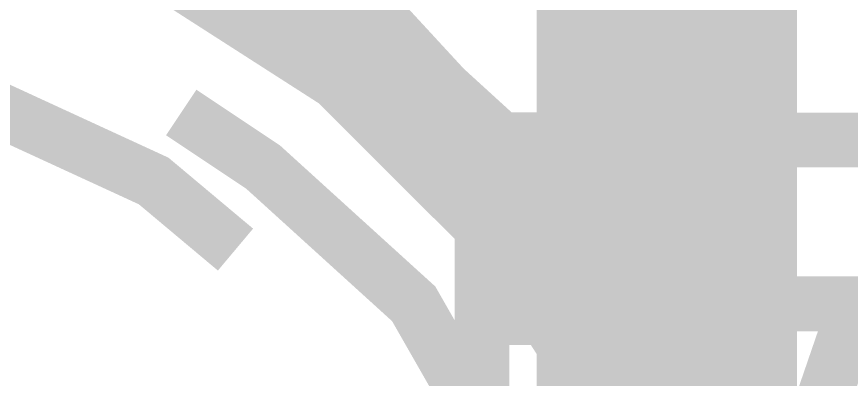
# Model space of a CAD drawing. Extents: x 0.1 to 11.6, y 0.3 to 16.2.
# Drawn here: x 8.1733 to 8.275, y 7.7908 to 7.835 of the extents above; entities that cross this region are included whole.
import ezdxf

# ---------------------------------------------------------------- set-up
doc = ezdxf.new("R2010")
doc.units = 0
doc.header["$MEASUREMENT"] = 0

msp = doc.modelspace()

# ---------------------------------------------------------------- linework, layer by layer
at = {"color": 0}
for points, const_width in [([(8.24164, 7.80664), (8.24164, 8.79167)], 0.01), ([(8.25, 7.79665), (8.25, 7.93832)], 0.01), ([(8.25836, 7.77333), (8.25836, 7.93001)], 0.01), ([(8.26335, 7.75331), (8.26335, 7.93001)], 0.01), ([(8.23167, 7.81836), (8.21164, 7.83664), (8.18832, 7.84999), (8.16168, 7.85835), (8.13499, 7.86165)], 0.01), ([(8.13499, 7.60167), (8.16499, 7.60499), (8.19168, 7.61501), (8.21669, 7.62999), (8.23665, 7.65001), (8.25331, 7.67503), (8.26167, 7.70167), (8.26497, 7.73167), (8.26167, 7.75999), (8.25331, 7.78836), (8.23665, 7.81168), (8.21669, 7.83333), (8.19168, 7.84831), (8.16499, 7.85835), (8.13499, 7.86165)], 0.01), ([(8.13499, 7.60667), (8.16336, 7.61003), (8.19, 7.61833), (8.21332, 7.63336), (8.23335, 7.65332), (8.24832, 7.67665), (8.25667, 7.70335), (8.25999, 7.73167), (8.25667, 7.75836), (8.24832, 7.785), (8.23335, 7.80832), (8.21332, 7.82835), (8.19, 7.84332), (8.16336, 7.85335), (8.13499, 7.85667)], 0.01), ([(8.19997, 7.80664), (8.19, 7.815), (8.16835, 7.82497), (8.155, 7.82835)], 0.00667), ([(8.22835, 7.78836), (8.22168, 7.80003), (8.20335, 7.81668), (8.19336, 7.82335)], 0.00667), ([(8.25, 7.81999), (8.25836, 7.81999)], 0.01), ([(8.23167, 7.81836), (8.23335, 7.81836)], 0.01), ([(8.23167, 7.81836), (8.23335, 7.81836), (8.23335, 7.81668), (8.23503, 7.81668), (8.23503, 7.815), (8.23665, 7.81332), (8.23665, 7.81168), (8.23833, 7.81168), (8.23833, 7.81), (8.24001, 7.81), (8.24001, 7.80832), (8.24164, 7.80832), (8.24164, 7.80664)], 0.01), ([(8.23335, 7.81999), (8.23335, 7.81668)], 0.00667), ([(8.23335, 7.81999), (8.23665, 7.81999)], 0.00667), ([(8.23665, 7.81999), (8.25, 7.81999)], 0.00667), ([(8.25168, 7.81999), (8.25168, 7.80003)], 0.00667), ([(8.25836, 7.81999), (8.28168, 7.81999)], 0.00667), ([(8.26497, 7.80003), (8.26497, 7.81999)], 0.00667), ([(8.22999, 7.81836), (8.23167, 7.81836)], 0.00667), ([(8.22999, 7.77501), (8.22999, 7.81836)], 0.00667), ([(8.23335, 7.81668), (8.23503, 7.81668)], 0.01), ([(8.23335, 7.81836), (8.23503, 7.81836)], 0.00667), ([(8.23335, 7.81668), (8.23335, 7.80003)], 0.00667), ([(8.22999, 7.80333), (8.22999, 7.815)], 0.00667), ([(8.22999, 7.815), (8.23167, 7.815)], 0.00667), ([(8.24001, 7.80832), (8.22999, 7.80832)], 0.00667), ([(8.24832, 7.79665), (8.24164, 7.80664)], 0.01), ([(8.24001, 7.80501), (8.24001, 7.80832)], 0.00667), ([(8.24001, 7.80501), (8.22999, 7.80501)], 0.00667), ([(8.24001, 7.80003), (8.24001, 7.80501)], 0.00667), ([(8.22999, 7.78999), (8.22999, 7.80333)], 0.00667), ([(8.24501, 7.80003), (8.24669, 7.80003)], 0.01), ([(8.25, 7.80003), (8.25836, 7.80003)], 0.01), ([(8.24001, 7.80003), (8.22999, 7.80003)], 0.00667), ([(8.23335, 7.80003), (8.23665, 7.80003)], 0.00667), ([(8.23665, 7.80003), (8.24501, 7.80003)], 0.00667), ([(8.24333, 7.80003), (8.24001, 7.80003), (8.24001, 7.79665)], 0.00667), ([(8.24001, 7.79833), (8.24001, 7.80003)], 0.00667), ([(8.24669, 7.80003), (8.25, 7.80003)], 0.00667), ([(8.25836, 7.80003), (8.29167, 7.80003)], 0.00667), ([(8.24001, 7.79833), (8.22999, 7.79833)], 0.00667), ([(8.24832, 7.79665), (8.25, 7.79665)], 0.01), ([(8.25499, 7.74001), (8.27501, 7.79833)], 0.00667), ([(8.24001, 7.79665), (8.24001, 7.77333)], 0.00667), ([(8.24832, 7.79665), (8.25, 7.79665)], 0.00667), ([(8.24832, 7.79665), (8.25, 7.79665)], 0.00667), ([(8.25, 7.79665), (8.25168, 7.79665)], 0.00667), ([(8.22999, 7.78999), (8.23167, 7.78999)], 0.00667)]:
    msp.add_lwpolyline(points, dxfattribs=dict(at, const_width=const_width))

doc.saveas('drawing.dxf')
